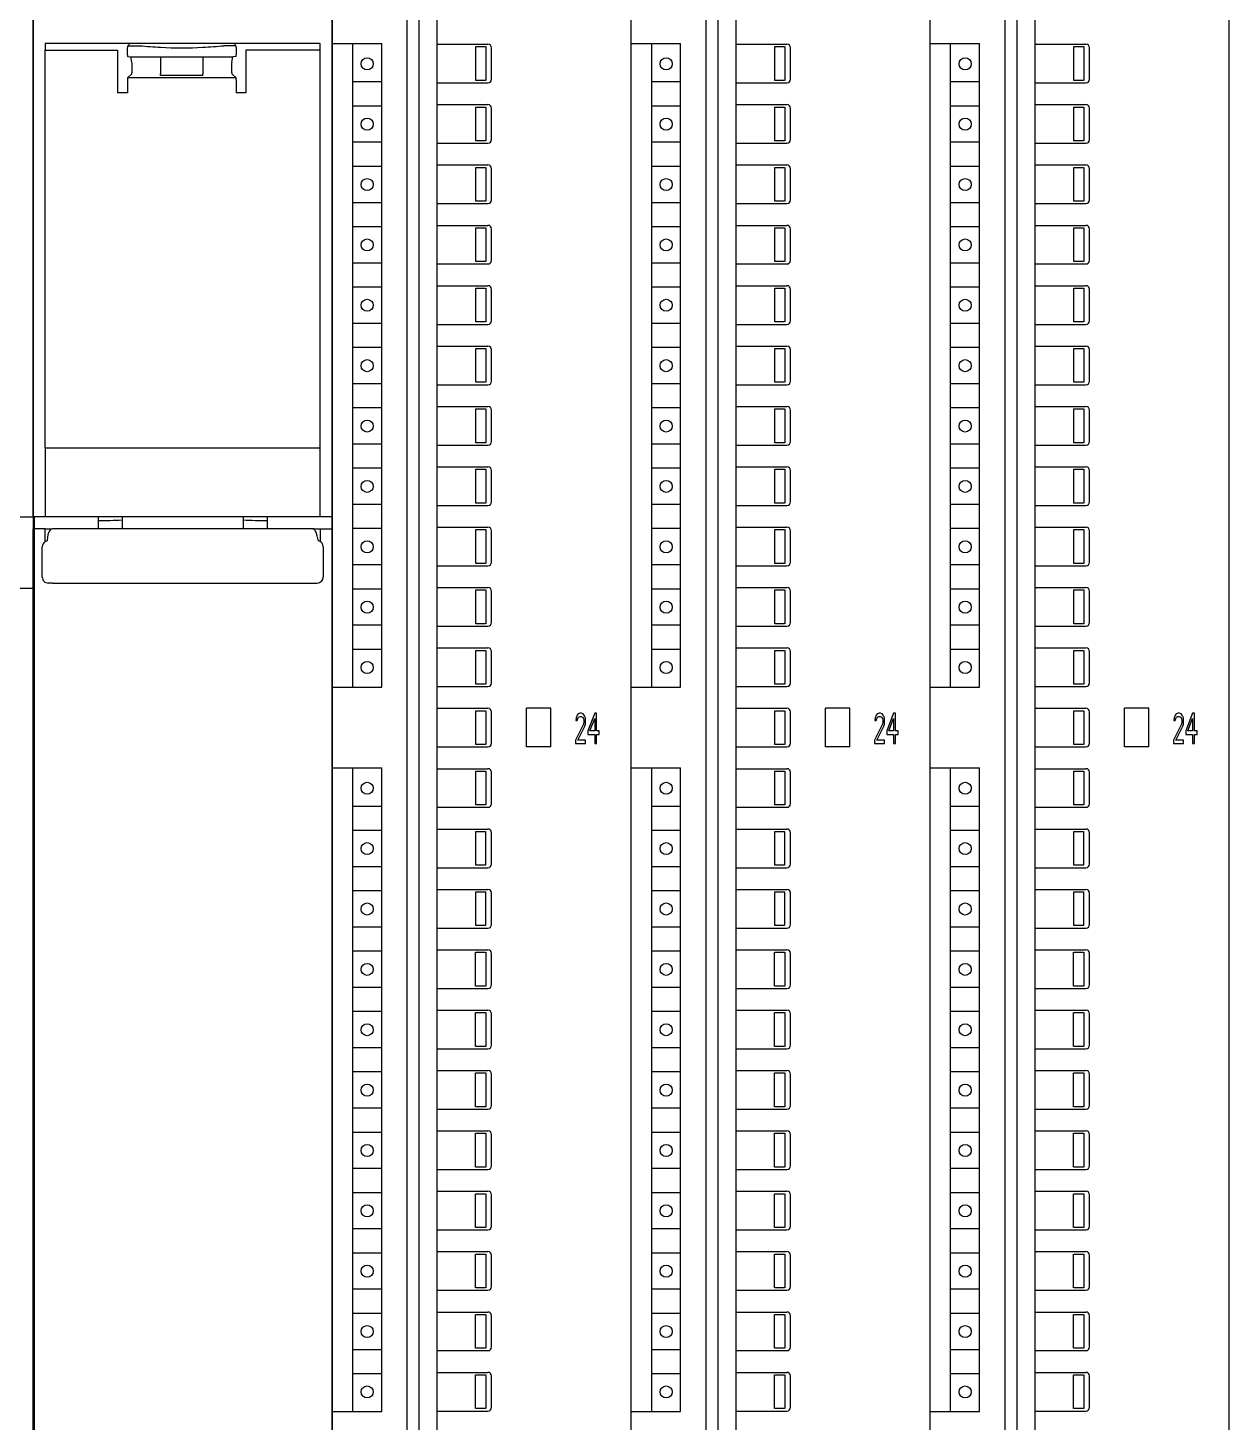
# Model space of a CAD drawing. Extents: x 430 to 1632, y -19 to 271.
# Drawn here: x 570.2 to 626.6, y 135.1 to 200.5 of the extents above; entities that cross this region are included whole.
import ezdxf

# ---------------------------------------------------------------- set-up
doc = ezdxf.new("R2010")
doc.units = 0
doc.header["$LTSCALE"] = 5
doc.header["$MEASUREMENT"] = 0
doc.layers.get('0').update_dxf_attribs({"linetype": 'CONTINUOUS'})

msp = doc.modelspace()

# ---------------------------------------------------------------- linework, layer by layer
at = {"linetype": 'Continuous'}
for p, q in [((570.496, 249.49), (570.496, 177.546)), ((542.455, 177.546), (570.496, 177.546)), ((570.553, 85.209), (570.553, 177.55)), ((570.553, 174.184), (566.403, 174.184))]:
    msp.add_line(p, q, dxfattribs=at)
for p, q in [((570.496, 177.561), (570.496, 248.992)), ((584.516, 248.966), (584.516, 177.561)), ((571.055, 199.761), (571.055, 199.448)), ((583.95, 199.761), (571.055, 199.761)), ((574.916, 199.228), (574.916, 199.562)), ((574.923, 199.647), (574.966, 199.651)), ((574.966, 199.651), (575.478, 199.651)), ((574.976, 199.761), (574.976, 199.651)), ((579.965, 199.651), (579.452, 199.651)), ((579.955, 199.761), (579.955, 199.651)), ((580.007, 199.647), (579.965, 199.651)), ((580.014, 199.562), (580.014, 199.228)), ((583.95, 180.783), (583.95, 199.761)), ((571.055, 199.448), (574.458, 199.448)), ((571.055, 199.448), (571.055, 199.448)), ((571.055, 180.792), (571.055, 199.448)), ((574.458, 199.448), (574.458, 197.437)), ((574.923, 199.143), (575.074, 199.128)), ((575.074, 199.128), (576.474, 199.128)), ((575.124, 198.872), (575.074, 199.128)), ((576.474, 199.128), (576.474, 199.134)), ((576.474, 199.134), (578.457, 199.134)), ((576.474, 199.128), (576.474, 198.872)), ((576.474, 198.872), (576.474, 198.331)), ((578.457, 199.134), (578.457, 199.128)), ((578.457, 199.128), (579.856, 199.128)), ((578.457, 199.128), (578.457, 198.872)), ((578.457, 198.872), (578.457, 198.331)), ((579.806, 198.872), (579.856, 199.128)), ((580.007, 199.143), (579.856, 199.128)), ((583.95, 199.448), (580.473, 199.448)), ((580.473, 199.448), (580.473, 197.437)), ((574.923, 198.137), (575.116, 198.331)), ((576.474, 198.255), (576.474, 198.331)), ((578.457, 198.255), (576.474, 198.255)), ((578.457, 198.255), (578.457, 198.331)), ((580.008, 198.137), (579.814, 198.331)), ((574.916, 198.053), (574.916, 197.437)), ((580.008, 198.137), (574.923, 198.137)), ((580.014, 198.053), (580.014, 197.437)), ((574.916, 197.437), (574.458, 197.437)), ((580.473, 197.437), (580.014, 197.437)), ((571.063, 180.783), (571.063, 177.553)), ((571.063, 180.783), (583.95, 180.783)), ((583.95, 177.553), (583.95, 180.783)), ((570.496, 177.561), (570.5, 177.553)), ((570.5, 177.553), (573.544, 177.553)), ((570.5, 177.553), (570.5, 176.982)), ((573.544, 177.553), (573.544, 176.987)), ((573.544, 177.553), (574.677, 177.553)), ((574.677, 177.553), (581.475, 177.553)), ((574.677, 177.553), (574.677, 176.987)), ((580.342, 177.553), (580.342, 176.987)), ((581.475, 177.553), (584.52, 177.553)), ((581.475, 177.553), (581.475, 176.987)), ((584.516, 177.553), (584.516, 177.561)), ((584.52, 177.553), (584.52, 176.982)), ((570.5, 86.544), (570.5, 176.982)), ((571.066, 176.982), (570.5, 176.982)), ((571.066, 176.982), (571.388, 176.982)), ((571.066, 176.383), (571.066, 176.982)), ((583.618, 176.987), (571.401, 176.987)), ((583.614, 176.982), (583.954, 176.982)), ((583.954, 176.982), (584.52, 176.982)), ((583.954, 176.982), (583.954, 176.385)), ((584.52, 176.982), (584.52, 86.544)), ((570.924, 174.715), (570.924, 176.143)), ((571.066, 176.383), (571.15, 176.42)), ((584.095, 176.143), (584.095, 174.715)), ((571.401, 174.437), (571.203, 174.437)), ((571.401, 174.437), (583.618, 174.437)), ((583.618, 174.437), (583.817, 174.437))]:
    msp.add_line(p, q)
at = {"color": 7, "linetype": 'Continuous'}
for p, q in [((598.537, 86.058), (598.537, 248.64)), ((598.537, 86.058), (598.537, 248.64)), ((612.557, 86.058), (612.557, 248.64)), ((612.557, 86.058), (612.557, 248.64)), ((626.578, 86.058), (626.578, 248.64)), ((584.516, 85.535), (584.516, 248.117)), ((588.028, 95.428), (588.028, 241.032)), ((602.049, 95.428), (602.049, 241.032)), ((616.069, 95.428), (616.069, 241.032)), ((588.595, 95.428), (588.595, 234.988)), ((589.445, 93.729), (589.445, 234.988)), ((602.615, 95.428), (602.615, 234.988)), ((603.465, 93.729), (603.465, 234.988)), ((616.636, 95.428), (616.636, 234.988)), ((617.486, 93.729), (617.486, 234.988)), ((584.516, 199.752), (586.839, 199.752)), ((585.479, 169.559), (585.479, 199.752)), ((586.839, 169.559), (586.839, 199.752)), ((589.445, 199.718), (591.824, 199.718)), ((591.257, 198.019), (591.257, 199.605)), ((591.257, 199.605), (591.711, 199.605)), ((591.722, 199.605), (591.722, 198.019)), ((591.994, 198.075), (591.994, 199.548)), ((598.537, 199.752), (600.859, 199.752)), ((599.5, 169.559), (599.5, 199.752)), ((600.859, 169.559), (600.859, 199.752)), ((603.465, 199.718), (605.844, 199.718)), ((605.278, 198.019), (605.278, 199.605)), ((605.278, 199.605), (605.731, 199.605)), ((605.742, 199.605), (605.742, 198.019)), ((606.014, 198.075), (606.014, 199.548)), ((612.557, 199.752), (614.88, 199.752)), ((613.52, 169.559), (613.52, 199.752)), ((614.88, 169.559), (614.88, 199.752)), ((617.486, 199.718), (619.865, 199.718)), ((619.298, 198.019), (619.298, 199.605)), ((619.298, 199.605), (619.752, 199.605)), ((619.763, 199.605), (619.763, 198.019)), ((620.035, 198.075), (620.035, 199.548)), ((586.839, 197.95), (585.479, 197.95)), ((589.445, 197.906), (591.824, 197.906)), ((591.711, 198.019), (591.257, 198.019)), ((600.859, 197.95), (599.5, 197.95)), ((603.465, 197.906), (605.844, 197.906)), ((605.731, 198.019), (605.278, 198.019)), ((614.88, 197.95), (613.52, 197.95)), ((617.486, 197.906), (619.865, 197.906)), ((619.752, 198.019), (619.298, 198.019)), ((586.839, 196.817), (585.479, 196.817)), ((591.824, 196.881), (589.445, 196.881)), ((591.257, 195.186), (591.257, 196.773)), ((591.257, 196.773), (591.711, 196.773)), ((591.722, 196.773), (591.722, 195.186)), ((591.994, 195.243), (591.994, 196.716)), ((600.859, 196.817), (599.5, 196.817)), ((605.845, 196.881), (603.465, 196.881)), ((605.278, 195.186), (605.278, 196.773)), ((605.278, 196.773), (605.731, 196.773)), ((605.742, 196.773), (605.742, 195.186)), ((606.014, 195.243), (606.014, 196.716)), ((614.88, 196.817), (613.52, 196.817)), ((619.865, 196.881), (617.486, 196.881)), ((619.298, 195.186), (619.298, 196.773)), ((619.298, 196.773), (619.752, 196.773)), ((619.763, 196.773), (619.763, 195.186)), ((620.035, 195.243), (620.035, 196.716)), ((586.839, 195.117), (585.479, 195.117)), ((589.445, 195.073), (591.824, 195.073)), ((591.711, 195.186), (591.257, 195.186)), ((600.859, 195.117), (599.5, 195.117)), ((603.465, 195.073), (605.844, 195.073)), ((605.731, 195.186), (605.278, 195.186)), ((614.88, 195.117), (613.52, 195.117)), ((617.486, 195.073), (619.865, 195.073)), ((619.752, 195.186), (619.298, 195.186)), ((586.839, 193.984), (585.479, 193.984)), ((589.445, 194.053), (591.824, 194.053)), ((591.257, 192.354), (591.257, 193.94)), ((591.257, 193.94), (591.711, 193.94)), ((591.722, 193.94), (591.722, 192.354)), ((591.994, 192.411), (591.994, 193.883)), ((600.859, 193.984), (599.5, 193.984)), ((603.465, 194.053), (605.844, 194.053)), ((605.278, 192.354), (605.278, 193.94)), ((605.278, 193.94), (605.731, 193.94)), ((605.742, 193.94), (605.742, 192.354)), ((606.014, 192.411), (606.014, 193.883)), ((614.88, 193.984), (613.52, 193.984)), ((617.486, 194.053), (619.865, 194.053)), ((619.298, 192.354), (619.298, 193.94)), ((619.298, 193.94), (619.752, 193.94)), ((619.763, 193.94), (619.763, 192.354)), ((620.035, 192.411), (620.035, 193.883)), ((591.711, 192.354), (591.257, 192.354)), ((605.731, 192.354), (605.278, 192.354)), ((619.752, 192.354), (619.298, 192.354)), ((586.839, 192.285), (585.479, 192.285)), ((589.445, 192.241), (591.824, 192.241)), ((600.859, 192.285), (599.5, 192.285)), ((603.465, 192.241), (605.844, 192.241)), ((614.88, 192.285), (613.52, 192.285)), ((617.486, 192.241), (619.865, 192.241)), ((586.839, 191.152), (585.479, 191.152)), ((589.445, 191.221), (591.824, 191.221)), ((591.257, 189.522), (591.257, 191.108)), ((591.257, 191.108), (591.711, 191.108)), ((591.722, 191.108), (591.722, 189.522)), ((591.994, 189.578), (591.994, 191.051)), ((600.859, 191.152), (599.5, 191.152)), ((603.465, 191.221), (605.844, 191.221)), ((605.278, 189.522), (605.278, 191.108)), ((605.278, 191.108), (605.731, 191.108)), ((605.742, 191.108), (605.742, 189.522)), ((606.014, 189.578), (606.014, 191.051)), ((614.88, 191.152), (613.52, 191.152)), ((617.486, 191.221), (619.865, 191.221)), ((619.298, 189.522), (619.298, 191.108)), ((619.298, 191.108), (619.752, 191.108)), ((619.763, 191.108), (619.763, 189.522)), ((620.035, 189.578), (620.035, 191.051)), ((586.839, 189.453), (585.479, 189.453)), ((589.445, 189.408), (591.824, 189.408)), ((591.711, 189.522), (591.257, 189.522)), ((600.859, 189.453), (599.5, 189.453)), ((603.465, 189.408), (605.844, 189.408)), ((605.731, 189.522), (605.278, 189.522)), ((614.88, 189.453), (613.52, 189.453)), ((617.486, 189.408), (619.865, 189.408)), ((619.752, 189.522), (619.298, 189.522)), ((586.839, 188.32), (585.479, 188.32)), ((589.445, 188.389), (591.824, 188.389)), ((591.257, 186.689), (591.257, 188.275)), ((591.257, 188.275), (591.711, 188.275)), ((591.722, 188.275), (591.722, 186.689)), ((591.994, 186.746), (591.994, 188.219)), ((600.859, 188.32), (599.5, 188.32)), ((603.465, 188.389), (605.844, 188.389)), ((605.278, 186.689), (605.278, 188.275)), ((605.278, 188.275), (605.731, 188.275)), ((605.742, 188.275), (605.742, 186.689)), ((606.014, 186.746), (606.014, 188.219)), ((614.88, 188.32), (613.52, 188.32)), ((617.486, 188.389), (619.865, 188.389)), ((619.298, 186.689), (619.298, 188.275)), ((619.298, 188.275), (619.752, 188.275)), ((619.763, 188.275), (619.763, 186.689)), ((620.035, 186.746), (620.035, 188.219)), ((586.839, 186.62), (585.479, 186.62)), ((589.445, 186.576), (591.824, 186.576)), ((591.711, 186.689), (591.257, 186.689)), ((600.859, 186.62), (599.5, 186.62)), ((603.465, 186.576), (605.844, 186.576)), ((605.731, 186.689), (605.278, 186.689)), ((614.88, 186.62), (613.52, 186.62)), ((617.486, 186.576), (619.865, 186.576)), ((619.752, 186.689), (619.298, 186.689)), ((586.839, 185.487), (585.479, 185.487)), ((589.445, 185.556), (591.824, 185.556)), ((591.257, 183.857), (591.257, 185.443)), ((591.257, 185.443), (591.711, 185.443)), ((591.722, 185.443), (591.722, 183.857)), ((591.994, 183.913), (591.994, 185.386)), ((600.859, 185.487), (599.5, 185.487)), ((603.465, 185.556), (605.844, 185.556)), ((605.278, 183.857), (605.278, 185.443)), ((605.278, 185.443), (605.731, 185.443)), ((605.742, 185.443), (605.742, 183.857)), ((606.014, 183.913), (606.014, 185.386)), ((614.88, 185.487), (613.52, 185.487)), ((617.486, 185.556), (619.865, 185.556)), ((619.298, 183.857), (619.298, 185.443)), ((619.298, 185.443), (619.752, 185.443)), ((619.763, 185.443), (619.763, 183.857)), ((620.035, 183.913), (620.035, 185.386)), ((591.711, 183.857), (591.257, 183.857)), ((605.731, 183.857), (605.278, 183.857)), ((619.752, 183.857), (619.298, 183.857)), ((586.839, 183.788), (585.479, 183.788)), ((589.445, 183.743), (591.824, 183.743)), ((600.859, 183.788), (599.5, 183.788)), ((603.465, 183.743), (605.844, 183.743)), ((614.88, 183.788), (613.52, 183.788)), ((617.486, 183.743), (619.865, 183.743)), ((586.839, 182.655), (585.479, 182.655)), ((589.445, 182.724), (591.824, 182.724)), ((591.257, 181.024), (591.257, 182.61)), ((591.257, 182.61), (591.711, 182.61)), ((591.722, 182.61), (591.722, 181.024)), ((591.994, 181.081), (591.994, 182.554)), ((600.859, 182.655), (599.5, 182.655)), ((603.465, 182.724), (605.844, 182.724)), ((605.278, 181.024), (605.278, 182.61)), ((605.278, 182.61), (605.731, 182.61)), ((605.742, 182.61), (605.742, 181.024)), ((606.014, 181.081), (606.014, 182.554)), ((614.88, 182.655), (613.52, 182.655)), ((617.486, 182.724), (619.865, 182.724)), ((619.298, 181.024), (619.298, 182.61)), ((619.298, 182.61), (619.752, 182.61)), ((619.763, 182.61), (619.763, 181.024)), ((620.035, 181.081), (620.035, 182.554)), ((586.839, 180.955), (585.479, 180.955)), ((589.445, 180.911), (591.824, 180.911)), ((591.711, 181.024), (591.257, 181.024)), ((600.859, 180.955), (599.5, 180.955)), ((603.465, 180.911), (605.844, 180.911)), ((605.731, 181.024), (605.278, 181.024)), ((614.88, 180.955), (613.52, 180.955)), ((617.486, 180.911), (619.865, 180.911)), ((619.752, 181.024), (619.298, 181.024)), ((586.839, 179.822), (585.479, 179.822)), ((589.445, 179.891), (591.824, 179.891)), ((591.257, 178.192), (591.257, 179.778)), ((591.257, 179.778), (591.711, 179.778)), ((591.722, 179.778), (591.722, 178.192)), ((591.994, 178.248), (591.994, 179.721)), ((600.859, 179.822), (599.5, 179.822)), ((603.465, 179.891), (605.844, 179.891)), ((605.278, 178.192), (605.278, 179.778)), ((605.278, 179.778), (605.731, 179.778)), ((605.742, 179.778), (605.742, 178.192)), ((606.014, 178.248), (606.014, 179.721)), ((614.88, 179.822), (613.52, 179.822)), ((617.486, 179.891), (619.865, 179.891)), ((619.298, 178.192), (619.298, 179.778)), ((619.298, 179.778), (619.752, 179.778)), ((619.763, 179.778), (619.763, 178.192)), ((620.035, 178.248), (620.035, 179.721)), ((586.839, 178.123), (585.479, 178.123)), ((589.445, 178.078), (591.824, 178.078)), ((591.711, 178.192), (591.257, 178.192)), ((600.859, 178.123), (599.5, 178.123)), ((603.465, 178.078), (605.844, 178.078)), ((605.731, 178.192), (605.278, 178.192)), ((614.88, 178.123), (613.52, 178.123)), ((617.486, 178.078), (619.865, 178.078)), ((619.752, 178.192), (619.298, 178.192)), ((586.839, 176.99), (585.479, 176.99)), ((589.445, 177.059), (591.824, 177.059)), ((591.257, 175.359), (591.257, 176.945)), ((591.257, 176.945), (591.711, 176.945)), ((591.722, 176.945), (591.722, 175.359)), ((591.994, 175.416), (591.994, 176.889)), ((600.859, 176.99), (599.5, 176.99)), ((603.465, 177.059), (605.844, 177.059)), ((605.278, 175.359), (605.278, 176.945)), ((605.278, 176.945), (605.731, 176.945)), ((605.742, 176.945), (605.742, 175.359)), ((606.014, 175.416), (606.014, 176.889)), ((614.88, 176.99), (613.52, 176.99)), ((617.486, 177.059), (619.865, 177.059)), ((619.298, 175.359), (619.298, 176.945)), ((619.298, 176.945), (619.752, 176.945)), ((619.763, 176.945), (619.763, 175.359)), ((620.035, 175.416), (620.035, 176.889)), ((591.711, 175.359), (591.257, 175.359)), ((605.731, 175.359), (605.278, 175.359)), ((619.752, 175.359), (619.298, 175.359)), ((586.839, 175.29), (585.479, 175.29)), ((589.445, 175.246), (591.824, 175.246)), ((600.859, 175.29), (599.5, 175.29)), ((603.465, 175.246), (605.844, 175.246)), ((614.88, 175.29), (613.52, 175.29)), ((617.486, 175.246), (619.865, 175.246)), ((586.839, 174.157), (585.479, 174.157)), ((589.445, 174.226), (591.824, 174.226)), ((591.257, 172.527), (591.257, 174.113)), ((591.257, 174.113), (591.711, 174.113)), ((591.722, 174.113), (591.722, 172.527)), ((591.994, 172.584), (591.994, 174.056)), ((600.859, 174.157), (599.5, 174.157)), ((603.465, 174.226), (605.844, 174.226)), ((605.278, 172.527), (605.278, 174.113)), ((605.278, 174.113), (605.731, 174.113)), ((605.742, 174.113), (605.742, 172.527)), ((606.014, 172.584), (606.014, 174.056)), ((614.88, 174.157), (613.52, 174.157)), ((617.486, 174.226), (619.865, 174.226)), ((619.298, 172.527), (619.298, 174.113)), ((619.298, 174.113), (619.752, 174.113)), ((619.763, 174.113), (619.763, 172.527)), ((620.035, 172.584), (620.035, 174.056)), ((586.839, 172.458), (585.479, 172.458)), ((589.445, 172.414), (591.824, 172.414)), ((591.711, 172.527), (591.257, 172.527)), ((600.859, 172.458), (599.5, 172.458)), ((603.465, 172.414), (605.844, 172.414)), ((605.731, 172.527), (605.278, 172.527)), ((614.88, 172.458), (613.52, 172.458)), ((617.486, 172.414), (619.865, 172.414)), ((619.752, 172.527), (619.298, 172.527)), ((589.445, 171.394), (591.824, 171.394)), ((603.465, 171.394), (605.844, 171.394)), ((617.486, 171.394), (619.865, 171.394)), ((586.839, 171.325), (585.479, 171.325)), ((591.257, 169.694), (591.257, 171.281)), ((591.257, 171.281), (591.711, 171.281)), ((591.722, 171.281), (591.722, 169.694)), ((591.994, 169.751), (591.994, 171.224)), ((600.859, 171.325), (599.5, 171.325)), ((605.278, 169.694), (605.278, 171.281)), ((605.278, 171.281), (605.731, 171.281)), ((605.742, 171.281), (605.742, 169.694)), ((606.014, 169.751), (606.014, 171.224)), ((614.88, 171.325), (613.52, 171.325)), ((619.298, 169.694), (619.298, 171.281)), ((619.298, 171.281), (619.752, 171.281)), ((619.763, 171.281), (619.763, 169.694)), ((620.035, 169.751), (620.035, 171.224)), ((584.516, 169.559), (586.839, 169.559)), ((589.445, 169.581), (591.824, 169.581)), ((591.711, 169.694), (591.257, 169.694)), ((598.537, 169.559), (600.859, 169.559)), ((603.465, 169.581), (605.844, 169.581)), ((605.731, 169.694), (605.278, 169.694)), ((612.557, 169.559), (614.88, 169.559)), ((617.486, 169.581), (619.865, 169.581)), ((619.752, 169.694), (619.298, 169.694)), ((589.445, 168.561), (591.824, 168.561)), ((591.257, 166.862), (591.257, 168.448)), ((591.257, 168.448), (591.711, 168.448)), ((591.722, 168.448), (591.722, 166.862)), ((591.994, 166.919), (591.994, 168.392)), ((593.637, 166.749), (593.637, 168.561)), ((594.77, 168.561), (593.637, 168.561)), ((594.77, 166.749), (594.77, 168.561)), ((596.006, 168.235), (595.955, 168.119)), ((596.059, 168.296), (596.006, 168.235)), ((596.033, 168.085), (596.073, 168.145)), ((596.152, 168.326), (596.059, 168.296)), ((596.073, 168.145), (596.139, 168.175)), ((596.139, 168.175), (596.192, 168.175)), ((596.205, 168.326), (596.152, 168.326)), ((596.192, 168.175), (596.258, 168.145)), ((596.285, 168.296), (596.205, 168.326)), ((596.258, 168.145), (596.298, 168.085)), ((596.338, 168.235), (596.285, 168.296)), ((596.391, 168.115), (596.338, 168.235)), ((596.828, 168.326), (596.51, 167.512)), ((596.907, 168.326), (596.828, 168.326)), ((596.907, 167.512), (596.907, 168.326)), ((603.465, 168.561), (605.844, 168.561)), ((605.278, 166.862), (605.278, 168.448)), ((605.278, 168.448), (605.731, 168.448)), ((605.742, 168.448), (605.742, 166.862)), ((606.014, 166.919), (606.014, 168.392)), ((607.657, 166.749), (607.657, 168.561)), ((608.79, 168.561), (607.657, 168.561)), ((608.79, 166.749), (608.79, 168.561)), ((610.027, 168.235), (609.976, 168.119)), ((610.08, 168.296), (610.027, 168.235)), ((610.053, 168.085), (610.093, 168.145)), ((610.173, 168.326), (610.08, 168.296)), ((610.093, 168.145), (610.159, 168.175)), ((610.159, 168.175), (610.212, 168.175)), ((610.226, 168.326), (610.173, 168.326)), ((610.212, 168.175), (610.279, 168.145)), ((610.305, 168.296), (610.226, 168.326)), ((610.279, 168.145), (610.318, 168.085)), ((610.358, 168.235), (610.305, 168.296)), ((610.411, 168.115), (610.358, 168.235)), ((610.848, 168.326), (610.53, 167.512)), ((610.928, 168.326), (610.848, 168.326)), ((610.928, 167.512), (610.928, 168.326)), ((617.486, 168.561), (619.865, 168.561)), ((619.298, 166.862), (619.298, 168.448)), ((619.298, 168.448), (619.752, 168.448)), ((619.763, 168.448), (619.763, 166.862)), ((620.035, 166.919), (620.035, 168.392)), ((621.678, 166.749), (621.678, 168.561)), ((622.811, 168.561), (621.678, 168.561)), ((622.811, 166.749), (622.811, 168.561)), ((624.047, 168.235), (623.996, 168.119)), ((624.1, 168.296), (624.047, 168.235)), ((624.074, 168.085), (624.114, 168.145)), ((624.193, 168.326), (624.1, 168.296)), ((624.114, 168.145), (624.18, 168.175)), ((624.18, 168.175), (624.233, 168.175)), ((624.246, 168.326), (624.193, 168.326)), ((624.233, 168.175), (624.299, 168.145)), ((624.326, 168.296), (624.246, 168.326)), ((624.299, 168.145), (624.339, 168.085)), ((624.379, 168.235), (624.326, 168.296)), ((624.432, 168.115), (624.379, 168.235)), ((624.869, 168.326), (624.551, 167.512)), ((624.949, 168.326), (624.869, 168.326)), ((624.949, 167.512), (624.949, 168.326)), ((596.298, 167.814), (595.927, 167.06)), ((595.953, 168.115), (595.94, 167.994)), ((595.94, 167.994), (596.006, 167.994)), ((596.006, 167.994), (596.033, 168.085)), ((596.033, 167.06), (596.364, 167.723)), ((596.298, 168.085), (596.324, 167.994)), ((596.324, 167.934), (596.298, 167.814)), ((596.324, 167.994), (596.324, 167.934)), ((596.364, 167.723), (596.391, 167.814)), ((596.404, 167.994), (596.391, 168.115)), ((596.391, 167.814), (596.404, 167.934)), ((596.404, 167.934), (596.404, 167.994)), ((596.51, 167.512), (596.51, 167.332)), ((596.603, 167.512), (596.828, 168.085)), ((596.828, 167.512), (596.603, 167.512)), ((596.828, 168.085), (596.828, 167.512)), ((597.04, 167.512), (596.907, 167.512)), ((597.04, 167.332), (597.04, 167.512)), ((610.318, 167.814), (609.947, 167.06)), ((609.974, 168.115), (609.961, 167.994)), ((609.961, 167.994), (610.027, 167.994)), ((610.027, 167.994), (610.053, 168.085)), ((610.053, 167.06), (610.385, 167.723)), ((610.318, 168.085), (610.345, 167.994)), ((610.345, 167.934), (610.318, 167.814)), ((610.345, 167.994), (610.345, 167.934)), ((610.385, 167.723), (610.411, 167.814)), ((610.424, 167.994), (610.411, 168.115)), ((610.411, 167.814), (610.424, 167.934)), ((610.424, 167.934), (610.424, 167.994)), ((610.53, 167.512), (610.53, 167.332)), ((610.623, 167.512), (610.848, 168.085)), ((610.848, 167.512), (610.623, 167.512)), ((610.848, 168.085), (610.848, 167.512)), ((611.061, 167.512), (610.928, 167.512)), ((611.061, 167.332), (611.061, 167.512)), ((624.339, 167.814), (623.968, 167.06)), ((623.994, 168.115), (623.981, 167.994)), ((623.981, 167.994), (624.047, 167.994)), ((624.047, 167.994), (624.074, 168.085)), ((624.074, 167.06), (624.405, 167.723)), ((624.339, 168.085), (624.365, 167.994)), ((624.365, 167.934), (624.339, 167.814)), ((624.365, 167.994), (624.365, 167.934)), ((624.405, 167.723), (624.432, 167.814)), ((624.445, 167.994), (624.432, 168.115)), ((624.432, 167.814), (624.445, 167.934)), ((624.445, 167.934), (624.445, 167.994)), ((624.551, 167.512), (624.551, 167.332)), ((624.644, 167.512), (624.869, 168.085)), ((624.869, 167.512), (624.644, 167.512)), ((624.869, 168.085), (624.869, 167.512)), ((625.081, 167.512), (624.949, 167.512)), ((625.081, 167.332), (625.081, 167.512)), ((591.711, 166.862), (591.257, 166.862)), ((595.927, 167.06), (595.927, 166.91)), ((595.927, 166.91), (596.404, 166.91)), ((596.404, 167.06), (596.033, 167.06)), ((596.404, 166.91), (596.404, 167.06)), ((596.51, 167.332), (596.828, 167.332)), ((596.828, 167.332), (596.828, 166.91)), ((596.828, 166.91), (596.907, 166.91)), ((596.907, 166.91), (596.907, 167.332)), ((596.907, 167.332), (597.04, 167.332)), ((605.731, 166.862), (605.278, 166.862)), ((609.947, 167.06), (609.947, 166.91)), ((609.947, 166.91), (610.424, 166.91)), ((610.424, 167.06), (610.053, 167.06)), ((610.424, 166.91), (610.424, 167.06)), ((610.53, 167.332), (610.848, 167.332)), ((610.848, 167.332), (610.848, 166.91)), ((610.848, 166.91), (610.928, 166.91)), ((610.928, 166.91), (610.928, 167.332)), ((610.928, 167.332), (611.061, 167.332)), ((619.752, 166.862), (619.298, 166.862)), ((623.968, 167.06), (623.968, 166.91)), ((623.968, 166.91), (624.445, 166.91)), ((624.445, 167.06), (624.074, 167.06)), ((624.445, 166.91), (624.445, 167.06)), ((624.551, 167.332), (624.869, 167.332)), ((624.869, 167.332), (624.869, 166.91)), ((624.869, 166.91), (624.949, 166.91)), ((624.949, 166.91), (624.949, 167.332)), ((624.949, 167.332), (625.081, 167.332)), ((589.445, 166.749), (591.824, 166.749)), ((594.77, 166.749), (593.637, 166.749)), ((603.465, 166.749), (605.844, 166.749)), ((608.79, 166.749), (607.657, 166.749)), ((617.486, 166.749), (619.865, 166.749)), ((622.811, 166.749), (621.678, 166.749)), ((584.516, 165.763), (586.839, 165.763)), ((585.479, 135.569), (585.479, 165.763)), ((586.839, 135.569), (586.839, 165.763)), ((589.445, 165.729), (591.824, 165.729)), ((591.257, 164.03), (591.257, 165.616)), ((591.257, 165.616), (591.711, 165.616)), ((591.722, 165.616), (591.722, 164.03)), ((591.994, 164.086), (591.994, 165.559)), ((598.537, 165.763), (600.859, 165.763)), ((599.5, 135.569), (599.5, 165.763)), ((600.859, 135.569), (600.859, 165.763)), ((603.465, 165.729), (605.844, 165.729)), ((605.278, 164.03), (605.278, 165.616)), ((605.278, 165.616), (605.731, 165.616)), ((605.742, 165.616), (605.742, 164.03)), ((606.014, 164.086), (606.014, 165.559)), ((612.557, 165.763), (614.88, 165.763)), ((613.52, 135.569), (613.52, 165.763)), ((614.88, 135.569), (614.88, 165.763)), ((617.486, 165.729), (619.865, 165.729)), ((619.298, 164.03), (619.298, 165.616)), ((619.298, 165.616), (619.752, 165.616)), ((619.763, 165.616), (619.763, 164.03)), ((620.035, 164.086), (620.035, 165.559)), ((586.839, 163.961), (585.479, 163.961)), ((589.445, 163.916), (591.824, 163.916)), ((591.711, 164.03), (591.257, 164.03)), ((600.859, 163.961), (599.5, 163.961)), ((603.465, 163.916), (605.844, 163.916)), ((605.731, 164.03), (605.278, 164.03)), ((614.88, 163.961), (613.52, 163.961)), ((617.486, 163.916), (619.865, 163.916)), ((619.752, 164.03), (619.298, 164.03)), ((589.445, 162.897), (591.824, 162.897)), ((603.465, 162.897), (605.844, 162.897)), ((617.486, 162.897), (619.865, 162.897)), ((586.839, 162.828), (585.479, 162.828)), ((591.257, 161.197), (591.257, 162.783)), ((591.257, 162.783), (591.711, 162.783)), ((591.711, 162.783), (591.711, 161.197)), ((591.994, 161.254), (591.994, 162.727)), ((600.859, 162.828), (599.5, 162.828)), ((605.278, 161.197), (605.278, 162.783)), ((605.278, 162.783), (605.731, 162.783)), ((605.731, 162.783), (605.731, 161.197)), ((606.014, 161.254), (606.014, 162.727)), ((614.88, 162.828), (613.52, 162.828)), ((619.298, 161.197), (619.298, 162.783)), ((619.298, 162.783), (619.752, 162.783)), ((619.752, 162.783), (619.752, 161.197)), ((620.035, 161.254), (620.035, 162.727)), ((586.839, 161.128), (585.479, 161.128)), ((589.445, 161.084), (591.824, 161.084)), ((591.711, 161.197), (591.257, 161.197)), ((600.859, 161.128), (599.5, 161.128)), ((603.465, 161.084), (605.844, 161.084)), ((605.731, 161.197), (605.278, 161.197)), ((614.88, 161.128), (613.52, 161.128)), ((617.486, 161.084), (619.865, 161.084)), ((619.752, 161.197), (619.298, 161.197)), ((586.839, 159.995), (585.479, 159.995)), ((589.445, 160.064), (591.824, 160.064)), ((591.257, 158.365), (591.257, 159.951)), ((591.257, 159.951), (591.711, 159.951)), ((591.711, 159.951), (591.711, 158.365)), ((591.994, 158.421), (591.994, 159.894)), ((600.859, 159.995), (599.5, 159.995)), ((603.465, 160.064), (605.844, 160.064)), ((605.278, 158.365), (605.278, 159.951)), ((605.278, 159.951), (605.731, 159.951)), ((605.731, 159.951), (605.731, 158.365)), ((606.014, 158.421), (606.014, 159.894)), ((614.88, 159.995), (613.52, 159.995)), ((617.486, 160.064), (619.865, 160.064)), ((619.298, 158.365), (619.298, 159.951)), ((619.298, 159.951), (619.752, 159.951)), ((619.752, 159.951), (619.752, 158.365)), ((620.035, 158.421), (620.035, 159.894)), ((591.711, 158.365), (591.257, 158.365)), ((605.731, 158.365), (605.278, 158.365)), ((619.752, 158.365), (619.298, 158.365)), ((586.839, 158.296), (585.479, 158.296)), ((589.445, 158.251), (591.824, 158.251)), ((600.859, 158.296), (599.5, 158.296)), ((603.465, 158.251), (605.844, 158.251)), ((614.88, 158.296), (613.52, 158.296)), ((617.486, 158.251), (619.865, 158.251)), ((586.839, 157.163), (585.479, 157.163)), ((589.445, 157.232), (591.824, 157.232)), ((591.246, 155.532), (591.246, 157.118)), ((591.257, 157.118), (591.711, 157.118)), ((591.722, 157.118), (591.722, 155.532)), ((591.994, 155.589), (591.994, 157.062)), ((600.859, 157.163), (599.5, 157.163)), ((603.465, 157.232), (605.844, 157.232)), ((605.267, 155.532), (605.267, 157.118)), ((605.278, 157.118), (605.731, 157.118)), ((605.742, 157.118), (605.742, 155.532)), ((606.014, 155.589), (606.014, 157.062)), ((614.88, 157.163), (613.52, 157.163)), ((617.486, 157.232), (619.865, 157.232)), ((619.287, 155.532), (619.287, 157.118)), ((619.298, 157.118), (619.752, 157.118)), ((619.763, 157.118), (619.763, 155.532)), ((620.035, 155.589), (620.035, 157.062)), ((586.839, 155.463), (585.479, 155.463)), ((589.445, 155.419), (591.824, 155.419)), ((591.711, 155.532), (591.257, 155.532)), ((600.859, 155.463), (599.5, 155.463)), ((603.465, 155.419), (605.844, 155.419)), ((605.731, 155.532), (605.278, 155.532)), ((614.88, 155.463), (613.52, 155.463)), ((617.486, 155.419), (619.865, 155.419)), ((619.752, 155.532), (619.298, 155.532)), ((589.445, 154.399), (591.824, 154.399)), ((603.465, 154.399), (605.844, 154.399)), ((617.486, 154.399), (619.865, 154.399)), ((586.839, 154.33), (585.479, 154.33)), ((591.246, 152.7), (591.246, 154.286)), ((591.257, 154.286), (591.711, 154.286)), ((591.722, 154.286), (591.722, 152.7)), ((591.994, 152.757), (591.994, 154.229)), ((600.859, 154.33), (599.5, 154.33)), ((605.267, 152.7), (605.267, 154.286)), ((605.278, 154.286), (605.731, 154.286)), ((605.742, 154.286), (605.742, 152.7)), ((606.014, 152.757), (606.014, 154.229)), ((614.88, 154.33), (613.52, 154.33)), ((619.287, 152.7), (619.287, 154.286)), ((619.298, 154.286), (619.752, 154.286)), ((619.763, 154.286), (619.763, 152.7)), ((620.035, 152.757), (620.035, 154.229)), ((586.839, 152.631), (585.479, 152.631)), ((589.445, 152.587), (591.824, 152.587)), ((591.711, 152.7), (591.257, 152.7)), ((600.859, 152.631), (599.5, 152.631)), ((603.465, 152.587), (605.844, 152.587)), ((605.731, 152.7), (605.278, 152.7)), ((614.88, 152.631), (613.52, 152.631)), ((617.486, 152.587), (619.865, 152.587)), ((619.752, 152.7), (619.298, 152.7)), ((586.839, 151.498), (585.479, 151.498)), ((589.445, 151.567), (591.824, 151.567)), ((591.246, 149.867), (591.246, 151.454)), ((591.257, 151.454), (591.711, 151.454)), ((591.722, 151.454), (591.722, 149.867)), ((591.994, 149.924), (591.994, 151.397)), ((600.859, 151.498), (599.5, 151.498)), ((603.465, 151.567), (605.844, 151.567)), ((605.267, 149.867), (605.267, 151.454)), ((605.278, 151.454), (605.731, 151.454)), ((605.742, 151.454), (605.742, 149.867)), ((606.014, 149.924), (606.014, 151.397)), ((614.88, 151.498), (613.52, 151.498)), ((617.486, 151.567), (619.865, 151.567)), ((619.287, 149.867), (619.287, 151.454)), ((619.298, 151.454), (619.752, 151.454)), ((619.763, 151.454), (619.763, 149.867)), ((620.035, 149.924), (620.035, 151.397)), ((591.711, 149.867), (591.257, 149.867)), ((605.731, 149.867), (605.278, 149.867)), ((619.752, 149.867), (619.298, 149.867)), ((586.839, 149.798), (585.479, 149.798)), ((589.445, 149.754), (591.824, 149.754)), ((600.859, 149.798), (599.5, 149.798)), ((603.465, 149.754), (605.844, 149.754)), ((614.88, 149.798), (613.52, 149.798)), ((617.486, 149.754), (619.865, 149.754)), ((586.839, 148.665), (585.479, 148.665)), ((589.445, 148.734), (591.824, 148.734)), ((591.246, 147.035), (591.246, 148.621)), ((591.257, 148.621), (591.711, 148.621)), ((591.722, 148.621), (591.722, 147.035)), ((591.994, 147.092), (591.994, 148.565)), ((600.859, 148.665), (599.5, 148.665)), ((603.465, 148.734), (605.844, 148.734)), ((605.267, 147.035), (605.267, 148.621)), ((605.278, 148.621), (605.731, 148.621)), ((605.742, 148.621), (605.742, 147.035)), ((606.014, 147.092), (606.014, 148.565)), ((614.88, 148.665), (613.52, 148.665)), ((617.486, 148.734), (619.865, 148.734)), ((619.287, 147.035), (619.287, 148.621)), ((619.298, 148.621), (619.752, 148.621)), ((619.763, 148.621), (619.763, 147.035)), ((620.035, 147.092), (620.035, 148.565)), ((586.839, 146.966), (585.479, 146.966)), ((589.445, 146.922), (591.824, 146.922)), ((591.711, 147.035), (591.257, 147.035)), ((600.859, 146.966), (599.5, 146.966)), ((603.465, 146.922), (605.844, 146.922)), ((605.731, 147.035), (605.278, 147.035)), ((614.88, 146.966), (613.52, 146.966)), ((617.486, 146.922), (619.865, 146.922)), ((619.752, 147.035), (619.298, 147.035)), ((589.445, 145.902), (591.824, 145.902)), ((603.465, 145.902), (605.844, 145.902)), ((617.486, 145.902), (619.865, 145.902)), ((586.839, 145.833), (585.479, 145.833)), ((591.246, 144.203), (591.246, 145.789)), ((591.257, 145.789), (591.711, 145.789)), ((591.722, 145.789), (591.722, 144.203)), ((591.994, 144.259), (591.994, 145.732)), ((600.859, 145.833), (599.5, 145.833)), ((605.267, 144.203), (605.267, 145.789)), ((605.278, 145.789), (605.731, 145.789)), ((605.742, 145.789), (605.742, 144.203)), ((606.014, 144.259), (606.014, 145.732)), ((614.88, 145.833), (613.52, 145.833)), ((619.287, 144.203), (619.287, 145.789)), ((619.298, 145.789), (619.752, 145.789)), ((619.763, 145.789), (619.763, 144.203)), ((620.035, 144.259), (620.035, 145.732)), ((586.839, 144.134), (585.479, 144.134)), ((589.445, 144.089), (591.824, 144.089)), ((591.711, 144.203), (591.257, 144.203)), ((600.859, 144.134), (599.5, 144.134)), ((603.465, 144.089), (605.844, 144.089)), ((605.731, 144.203), (605.278, 144.203)), ((614.88, 144.134), (613.52, 144.134)), ((617.486, 144.089), (619.865, 144.089)), ((619.752, 144.203), (619.298, 144.203)), ((586.839, 143.001), (585.479, 143.001)), ((589.445, 143.07), (591.824, 143.07)), ((591.246, 141.37), (591.246, 142.956)), ((591.257, 142.956), (591.711, 142.956)), ((591.722, 142.956), (591.722, 141.37)), ((591.994, 141.427), (591.994, 142.9)), ((600.859, 143.001), (599.5, 143.001)), ((603.465, 143.07), (605.844, 143.07)), ((605.267, 141.37), (605.267, 142.956)), ((605.278, 142.956), (605.731, 142.956)), ((605.742, 142.956), (605.742, 141.37)), ((606.014, 141.427), (606.014, 142.9)), ((614.88, 143.001), (613.52, 143.001)), ((617.486, 143.07), (619.865, 143.07)), ((619.287, 141.37), (619.287, 142.956)), ((619.298, 142.956), (619.752, 142.956)), ((619.763, 142.956), (619.763, 141.37)), ((620.035, 141.427), (620.035, 142.9)), ((586.839, 141.301), (585.479, 141.301)), ((591.711, 141.37), (591.257, 141.37)), ((600.859, 141.301), (599.5, 141.301)), ((605.731, 141.37), (605.278, 141.37)), ((614.88, 141.301), (613.52, 141.301)), ((619.752, 141.37), (619.298, 141.37)), ((589.445, 141.257), (591.824, 141.257)), ((603.465, 141.257), (605.844, 141.257)), ((617.486, 141.257), (619.865, 141.257)), ((586.839, 140.168), (585.479, 140.168)), ((589.445, 140.237), (591.824, 140.237)), ((591.246, 138.538), (591.246, 140.124)), ((591.257, 140.124), (591.711, 140.124)), ((591.722, 140.124), (591.722, 138.538)), ((591.994, 138.594), (591.994, 140.067)), ((600.859, 140.168), (599.5, 140.168)), ((603.465, 140.237), (605.844, 140.237)), ((605.267, 138.538), (605.267, 140.124)), ((605.278, 140.124), (605.731, 140.124)), ((605.742, 140.124), (605.742, 138.538)), ((606.014, 138.594), (606.014, 140.067)), ((614.88, 140.168), (613.52, 140.168)), ((617.486, 140.237), (619.865, 140.237)), ((619.287, 138.538), (619.287, 140.124)), ((619.298, 140.124), (619.752, 140.124)), ((619.763, 140.124), (619.763, 138.538)), ((620.035, 138.594), (620.035, 140.067)), ((586.839, 138.469), (585.479, 138.469)), ((589.445, 138.424), (591.824, 138.424)), ((591.711, 138.538), (591.257, 138.538)), ((600.859, 138.469), (599.5, 138.469)), ((603.465, 138.424), (605.844, 138.424)), ((605.731, 138.538), (605.278, 138.538)), ((614.88, 138.469), (613.52, 138.469)), ((617.486, 138.424), (619.865, 138.424)), ((619.752, 138.538), (619.298, 138.538)), ((589.445, 137.405), (591.824, 137.405)), ((603.465, 137.405), (605.844, 137.405)), ((617.486, 137.405), (619.865, 137.405)), ((586.839, 137.336), (585.479, 137.336)), ((591.246, 135.705), (591.246, 137.291)), ((591.257, 137.291), (591.711, 137.291)), ((591.722, 137.291), (591.722, 135.705)), ((591.994, 135.762), (591.994, 137.235)), ((600.859, 137.336), (599.5, 137.336)), ((605.267, 135.705), (605.267, 137.291)), ((605.278, 137.291), (605.731, 137.291)), ((605.742, 137.291), (605.742, 135.705)), ((606.014, 135.762), (606.014, 137.235)), ((614.88, 137.336), (613.52, 137.336)), ((619.287, 135.705), (619.287, 137.291)), ((619.298, 137.291), (619.752, 137.291)), ((619.763, 137.291), (619.763, 135.705)), ((620.035, 135.762), (620.035, 137.235)), ((584.516, 135.569), (586.839, 135.569)), ((589.445, 135.592), (591.824, 135.592)), ((591.711, 135.705), (591.257, 135.705)), ((598.537, 135.569), (600.859, 135.569)), ((603.465, 135.592), (605.844, 135.592)), ((605.731, 135.705), (605.278, 135.705)), ((612.557, 135.569), (614.88, 135.569)), ((617.486, 135.592), (619.865, 135.592)), ((619.752, 135.705), (619.298, 135.705))]:
    msp.add_line(p, q, dxfattribs=at)
at = {"flags": 128}
for points in [[(571.404, 176.987), (571.326, 176.962), (571.258, 176.886), (571.205, 176.762), (571.168, 176.602), (571.15, 176.42)], [(583.87, 176.415), (583.857, 176.471), (583.819, 176.653), (583.761, 176.824), (583.724, 176.893), (583.682, 176.946), (583.637, 176.978), (583.614, 176.982)]]:
    msp.add_lwpolyline(points, dxfattribs=at)
at = {"color": 7, "linetype": 'Continuous'}
for centre in [(586.159, 198.8), (600.18, 198.8), (614.2, 198.8), (586.159, 195.967), (600.18, 195.967), (614.2, 195.967), (586.159, 193.135), (600.18, 193.135), (614.2, 193.135), (586.159, 190.302), (600.18, 190.302), (614.2, 190.302), (586.159, 187.47), (600.18, 187.47), (614.2, 187.47), (586.159, 184.637), (600.18, 184.637), (614.2, 184.637), (586.159, 181.805), (600.18, 181.805), (614.2, 181.805), (586.159, 178.973), (600.18, 178.973), (614.2, 178.973), (586.159, 176.14), (600.18, 176.14), (614.2, 176.14), (586.159, 173.308), (600.18, 173.308), (614.2, 173.308), (586.159, 170.475), (600.18, 170.475), (614.2, 170.475), (586.159, 164.81), (600.18, 164.81), (614.2, 164.81), (586.159, 161.978), (600.18, 161.978), (614.2, 161.978), (586.159, 159.145), (600.18, 159.145), (614.2, 159.145), (586.159, 156.313), (600.18, 156.313), (614.2, 156.313), (586.159, 153.481), (600.18, 153.481), (614.2, 153.481), (586.159, 150.648), (600.18, 150.648), (614.2, 150.648), (586.159, 147.816), (600.18, 147.816), (614.2, 147.816), (586.159, 144.983), (600.18, 144.983), (614.2, 144.983), (586.159, 142.151), (600.18, 142.151), (614.2, 142.151), (586.159, 139.318), (600.18, 139.318), (614.2, 139.318), (586.159, 136.486), (600.18, 136.486), (614.2, 136.486)]:
    msp.add_circle(centre, 0.283, dxfattribs=at)
for centre, radius, start, end in [((575.478, 199.565), 0.0861, 84.32522, 89.97529), ((577.465, 219.378), 19.827, 264.2731, 267.13402), ((577.465, 219.378), 19.827, 267.13402, 272.86598), ((577.465, 219.378), 19.827, 272.86598, 275.7269), ((579.452, 199.565), 0.0861, 90.02475, 95.67481), ((573.833, 192.818), 15.441, 268.92954, 273.13509), ((581.191, 193.049), 15.672, 266.89584, 271.03953), ((571.196, 176.145), 0.272, 118.58862, 180.4227), ((583.818, 176.143), 0.277, 359.84234, 79.34521), ((571.201, 174.714), 0.277, 179.84323, 270.37496), ((583.817, 174.716), 0.278, 269.91438, 359.86747)]:
    msp.add_arc(centre, radius, start, end)
for centre, start, end in [((591.824, 199.548), 0, 90), ((605.844, 199.548), 0, 90), ((619.865, 199.548), 0, 90), ((591.824, 198.075), 270, 0), ((605.844, 198.075), 270, 0), ((619.865, 198.075), 270, 0), ((591.824, 196.716), 0, 90), ((605.844, 196.716), 0, 90), ((619.865, 196.716), 0, 90), ((591.824, 195.243), 270, 0), ((605.844, 195.243), 270, 0), ((619.865, 195.243), 270, 0), ((591.824, 193.883), 0, 90), ((605.844, 193.883), 0, 90), ((619.865, 193.883), 0, 90), ((591.824, 192.411), 270, 0), ((605.844, 192.411), 270, 0), ((619.865, 192.411), 270, 0), ((591.824, 191.051), 0, 90), ((605.844, 191.051), 0, 90), ((619.865, 191.051), 0, 90), ((591.824, 189.578), 270, 0), ((605.844, 189.578), 270, 0), ((619.865, 189.578), 270, 0), ((591.824, 188.219), 0, 90), ((605.844, 188.219), 0, 90), ((619.865, 188.219), 0, 90), ((591.824, 186.746), 270, 0), ((605.844, 186.746), 270, 0), ((619.865, 186.746), 270, 0), ((591.824, 185.386), 0, 90), ((605.844, 185.386), 0, 90), ((619.865, 185.386), 0, 90), ((591.824, 183.913), 270, 0), ((605.844, 183.913), 270, 0), ((619.865, 183.913), 270, 0), ((591.824, 182.554), 0, 90), ((605.844, 182.554), 0, 90), ((619.865, 182.554), 0, 90), ((591.824, 181.081), 270, 0), ((605.844, 181.081), 270, 0), ((619.865, 181.081), 270, 0), ((591.824, 179.721), 0, 90), ((605.844, 179.721), 0, 90), ((619.865, 179.721), 0, 90), ((591.824, 178.248), 270, 0), ((605.844, 178.248), 270, 0), ((619.865, 178.248), 270, 0), ((591.824, 176.889), 0, 90), ((605.844, 176.889), 0, 90), ((619.865, 176.889), 0, 90), ((591.824, 175.416), 270, 0), ((605.844, 175.416), 270, 0), ((619.865, 175.416), 270, 0), ((591.824, 174.056), 0, 90), ((605.844, 174.056), 0, 90), ((619.865, 174.056), 0, 90), ((591.824, 172.584), 270, 0), ((605.844, 172.584), 270, 0), ((619.865, 172.584), 270, 0), ((591.824, 171.224), 0, 90), ((605.844, 171.224), 0, 90), ((619.865, 171.224), 0, 90), ((591.824, 169.751), 270, 0), ((605.844, 169.751), 270, 0), ((619.865, 169.751), 270, 0), ((591.824, 168.392), 0, 90), ((605.844, 168.392), 0, 90), ((619.865, 168.392), 0, 90), ((591.824, 166.919), 270, 0), ((605.844, 166.919), 270, 0), ((619.865, 166.919), 270, 0), ((591.824, 165.559), 0, 90), ((605.844, 165.559), 0, 90), ((619.865, 165.559), 0, 90), ((591.824, 164.086), 270, 0), ((605.844, 164.086), 270, 0), ((619.865, 164.086), 270, 0), ((591.824, 162.727), 0, 90), ((605.844, 162.727), 0, 90), ((619.865, 162.727), 0, 90), ((591.824, 161.254), 270, 0), ((605.844, 161.254), 270, 0), ((619.865, 161.254), 270, 0), ((591.824, 159.894), 0, 90), ((605.844, 159.894), 0, 90), ((619.865, 159.894), 0, 90), ((591.824, 158.421), 270, 0), ((605.844, 158.421), 270, 0), ((619.865, 158.421), 270, 0), ((591.824, 157.062), 0, 90), ((605.844, 157.062), 0, 90), ((619.865, 157.062), 0, 90), ((591.824, 155.589), 270, 0), ((605.844, 155.589), 270, 0), ((619.865, 155.589), 270, 0), ((591.824, 154.229), 0, 90), ((605.844, 154.229), 0, 90), ((619.865, 154.229), 0, 90), ((591.824, 152.757), 270, 0), ((605.844, 152.757), 270, 0), ((619.865, 152.757), 270, 0), ((591.824, 151.397), 0, 90), ((605.844, 151.397), 0, 90), ((619.865, 151.397), 0, 90), ((591.824, 149.924), 270, 0), ((605.844, 149.924), 270, 0), ((619.865, 149.924), 270, 0), ((591.824, 148.565), 0, 90), ((605.844, 148.565), 0, 90), ((619.865, 148.565), 0, 90), ((591.824, 147.092), 270, 0), ((605.844, 147.092), 270, 0), ((619.865, 147.092), 270, 0), ((591.824, 145.732), 0, 90), ((605.844, 145.732), 0, 90), ((619.865, 145.732), 0, 90), ((591.824, 144.259), 270, 0), ((605.844, 144.259), 270, 0), ((619.865, 144.259), 270, 0), ((591.824, 142.9), 0, 90), ((605.844, 142.9), 0, 90), ((619.865, 142.9), 0, 90), ((591.824, 141.427), 270, 0), ((605.844, 141.427), 270, 0), ((619.865, 141.427), 270, 0), ((591.824, 140.067), 0, 90), ((605.844, 140.067), 0, 90), ((619.865, 140.067), 0, 90), ((591.824, 138.594), 270, 0), ((605.844, 138.594), 270, 0), ((619.865, 138.594), 270, 0), ((591.824, 137.235), 0, 90), ((605.844, 137.235), 0, 90), ((619.865, 137.235), 0, 90), ((591.824, 135.762), 270, 0), ((605.844, 135.762), 270, 0), ((619.865, 135.762), 270, 0)]:
    msp.add_arc(centre, 0.17, start, end, dxfattribs=at)
for centre, major_axis, start_param, end_param in [((574.923, 199.562), (0, 0.085), 0.008727, 1.570796), ((580.007, 199.562), (0, 0.085), 4.712389, 6.274459), ((574.923, 199.228), (0, 0.085), 1.570796, 3.132866), ((575.114, 198.613), (0, 0.283), 3.228859, 5.86269), ((579.816, 198.613), (0, 0.283), 0.420495, 3.054326), ((580.007, 199.228), (0, 0.085), 3.150319, 4.712389), ((574.923, 198.053), (0, 0.085), 0.087266, 1.570796), ((580.007, 198.053), (0, 0.085), 4.712389, 6.195919)]:
    msp.add_ellipse(centre, major_axis=major_axis, ratio=0.087489, start_param=start_param, end_param=end_param)

doc.saveas('drawing.dxf')
